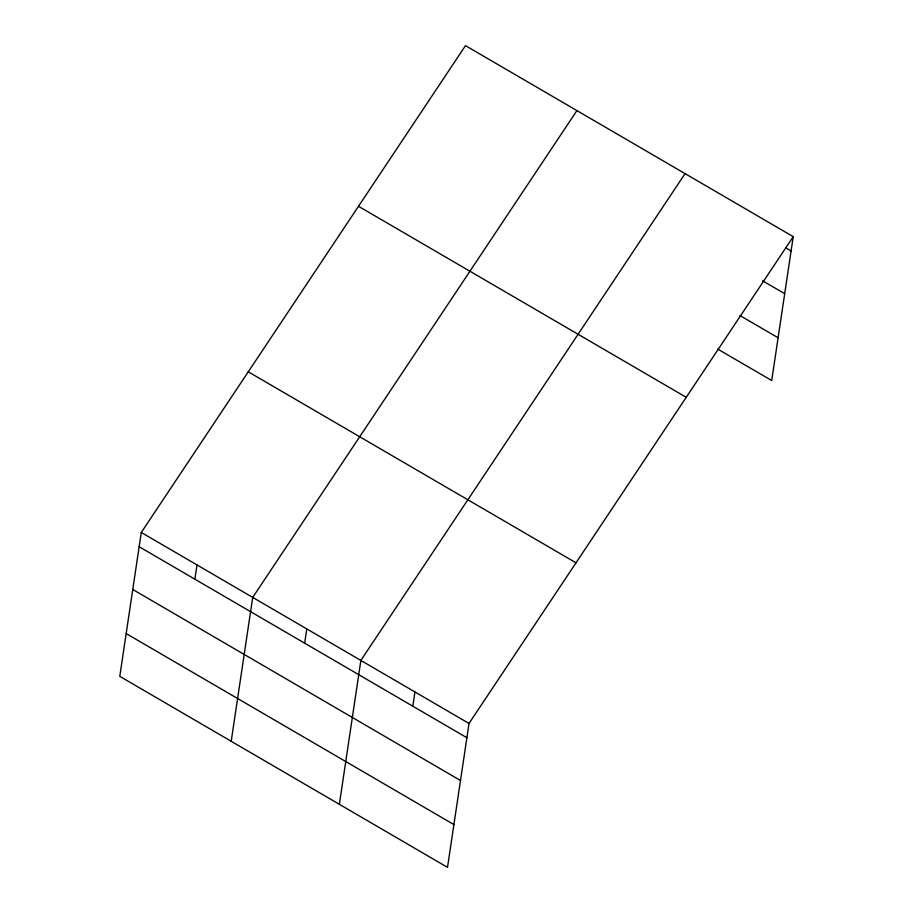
<?xml version="1.0" encoding="UTF-8"?>
<svg xmlns="http://www.w3.org/2000/svg" width="913" height="913" viewBox="0 0 913 913"><rect width="100%" height="100%" fill="white"/><g stroke="black" fill="none" stroke-linecap="round" stroke-linejoin="round"><path stroke-width="1.37" d="M141.287 532.462L119.774 676.339L447.518 867.35L469.02 723.461L793.226 236.661L465.482 45.65L141.287 532.462L469.02 723.461M194.868 579.184L197.003 564.93M231.206 741.288L252.718 597.399L576.913 110.599M304.657 643.174L306.791 628.92M339.362 804.319L360.863 660.43L685.07 173.63M412.813 706.206L414.947 691.951M793.226 236.661L771.713 380.538L717.641 349.028M786.173 248.051L791.092 250.915M762.572 280.805L784.701 293.689M740.009 315.567L778.116 337.764M358.501 206.292L686.234 397.303M248.268 371.808L576.012 562.819M139.153 546.716L466.897 737.727M132.762 589.49L460.494 780.501M126.177 633.565L453.909 824.576"/></g></svg>
